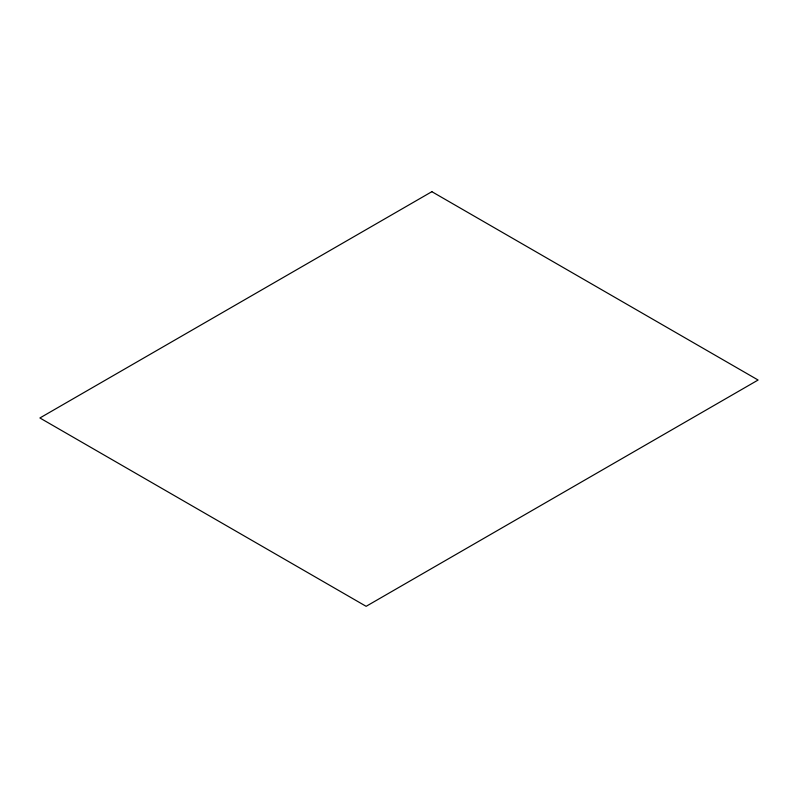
<?xml version="1.0" encoding="UTF-8"?>
<svg xmlns="http://www.w3.org/2000/svg" width="798" height="798" viewBox="0 0 798 798"><rect width="100%" height="100%" fill="white"/><g stroke="black" fill="none" stroke-linecap="round" stroke-linejoin="round"><path stroke-width="1.2" d="M431.868 191.68L39.9 417.972L366.132 606.32L758.1 380.028L431.868 191.68"/></g></svg>
